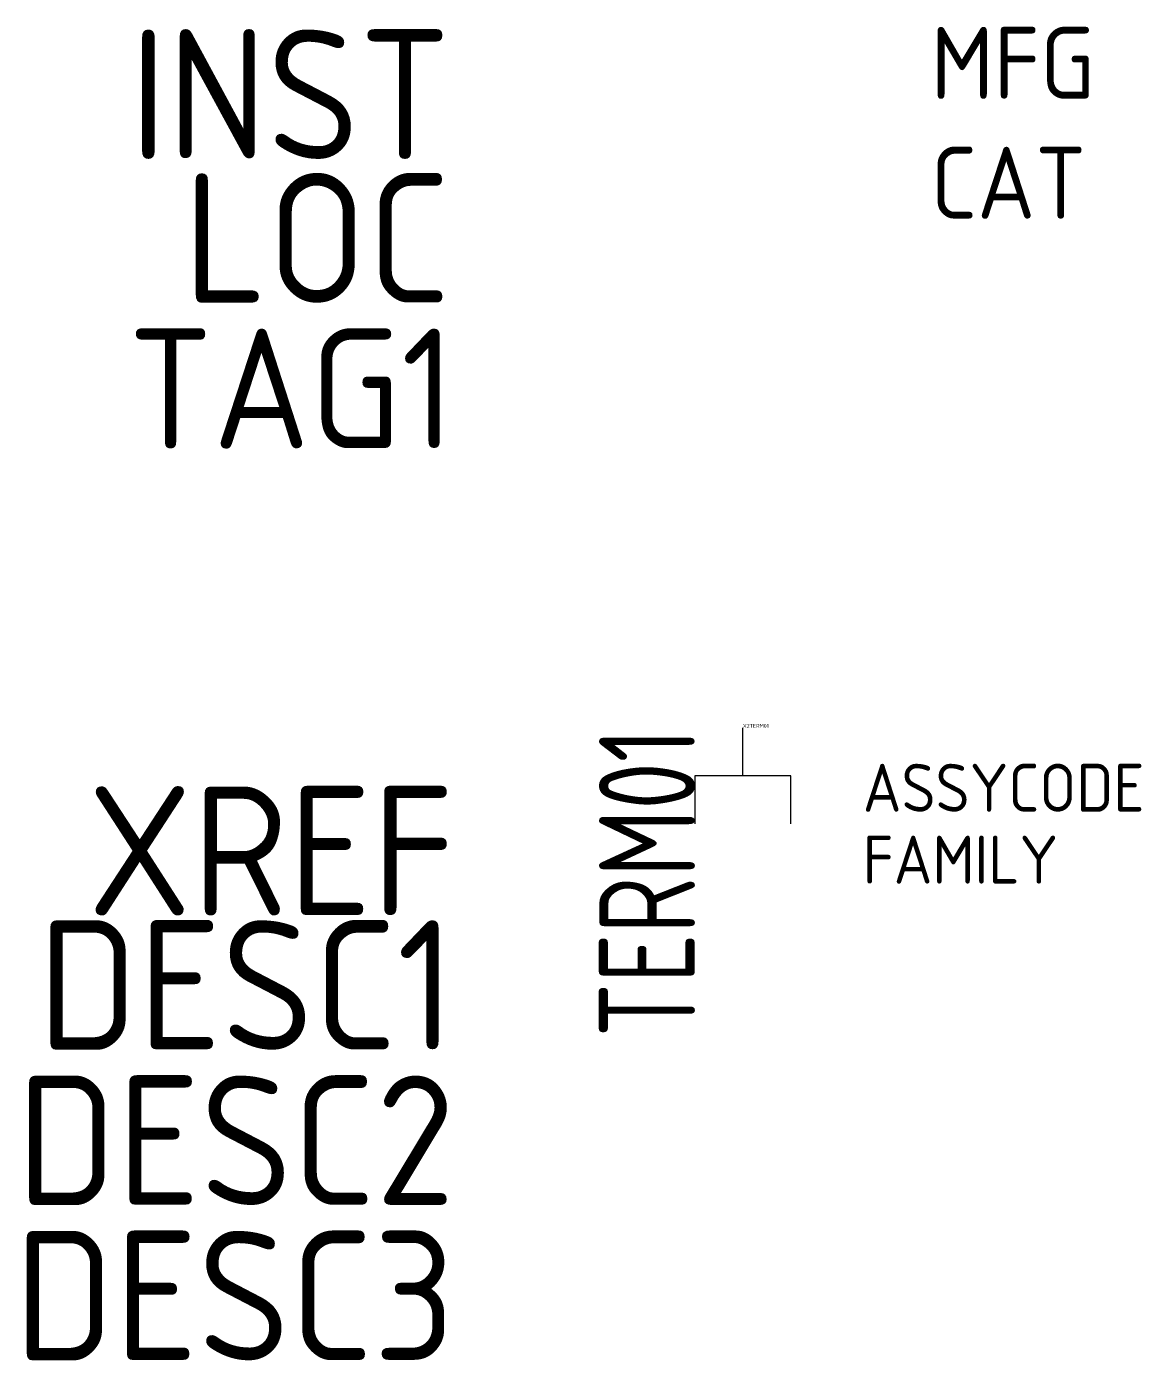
# Model space of a CAD drawing. Header units: millimetres. Extents: x -14.9 to 8.3, y -12.2 to 15.6.
import ezdxf
from ezdxf.enums import TextEntityAlignment as Align

# ---------------------------------------------------------------- set-up
doc = ezdxf.new("R2010")
doc.units = ezdxf.units.MM
doc.header["$LTSCALE"] = 8
doc.layers.add('SYMS', color=7, linetype='Continuous')
doc.styles.add('WD_IEC', font='isocp2.shx', dxfattribs={"width": 0.9, "height": 4})

msp = doc.modelspace()

# ---------------------------------------------------------------- linework, layer by layer
at = {"layer": 'SYMS'}
for p, q in [((0, 0), (0, 1)), ((-1, 0), (-1, -1)), ((1, 0), (-1, 0)), ((1, -1), (1, 0))]:
    msp.add_line(p, q, dxfattribs=at)

# ---------------------------------------------------------------- texts
at = {"style": 'WD_IEC'}
for tag, p, height, flags in [('MFG', (3.917, 14.122), 1.5, 9), ('CAT', (3.917, 11.622), 1.5, 9), ('X2TERM01', (0, 1), 0.08, 1), ('ASSYCODE', (2.5, -0.75), 1, 1), ('FAMILY', (2.5, -2.25), 1, 1)]:
    msp.add_attdef(tag, p, '', height=height, dxfattribs=dict(at, flags=flags))
for tag, text, height, p in [('INST', '', 2.7, (-6.093, 12.868)), ('LOC', '', 2.7, (-6.093, 9.868)), ('TAG1', 'Zasuvka RJ-45', 2.5, (-6, 6.828)), ('XREF', '', 2.7, (-6, -2.915)), ('DESC1', '1xRJ-45', 2.7, (-6, -5.715)), ('DESC2', '', 2.7, (-6, -8.955)), ('DESC3', '', 2.7, (-6, -12.195))]:
    msp.add_attdef(tag, text=text, height=height, dxfattribs=at).set_placement(p, align=Align.RIGHT)
at = {"style": 'WD_IEC', "width": 0.8}
msp.add_attdef('TERM01', text='', height=2, rotation=90, dxfattribs=at).set_placement((-1, 1), align=Align.RIGHT)

doc.saveas('drawing.dxf')
